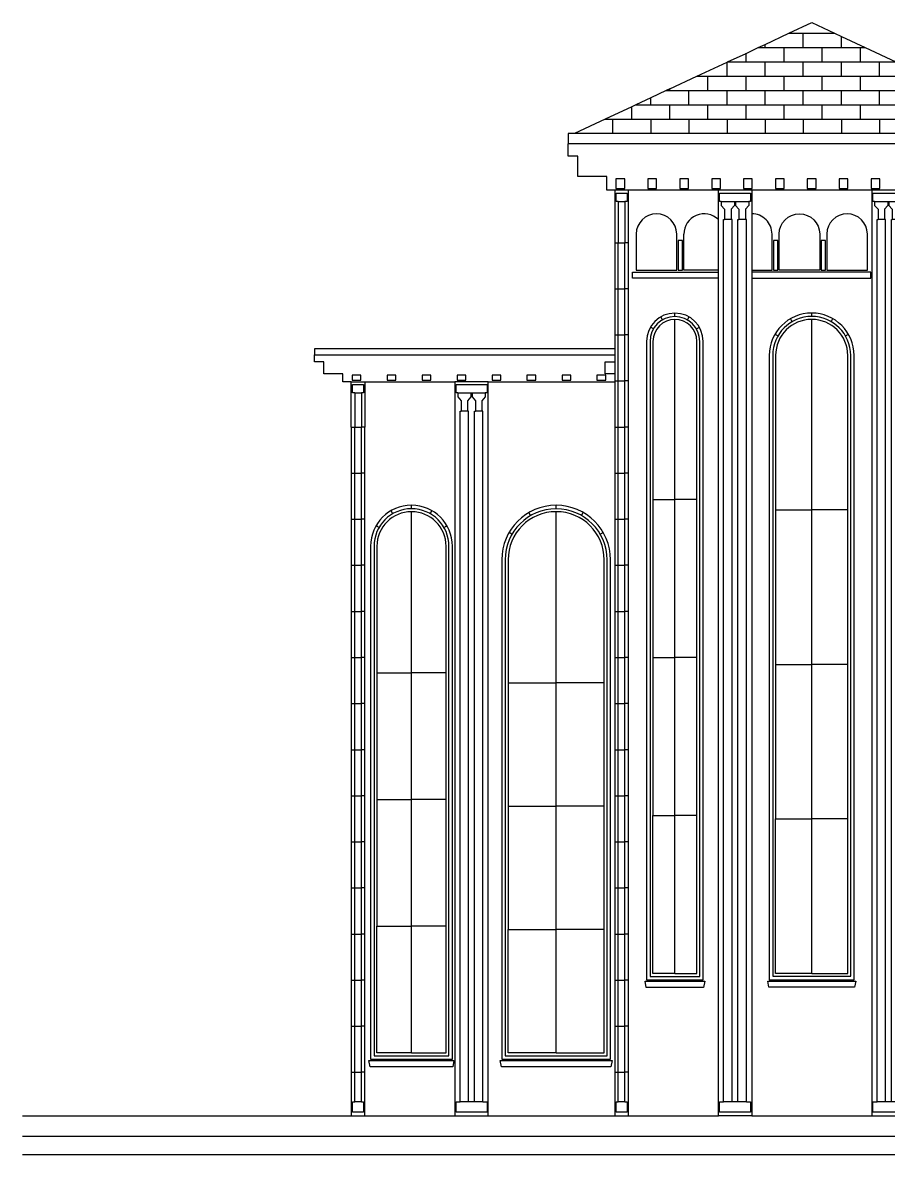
# Model space of a CAD drawing. Header units: inches. Extents: x 410.3 to 435.6, y 114.6 to 128.8.
# Drawn here: x 410.31 to 421.21, y 114.6 to 128.85 of the extents above; entities that cross this region are included whole.
import ezdxf

# ---------------------------------------------------------------- set-up
doc = ezdxf.new("R2010")
doc.units = ezdxf.units.IN
for name, color, linetype, lineweight in [('01_SOURCE_MASSING', 7, 'Continuous', 25), ('02_NEW_GLAZING', 7, 'Continuous', 25), ('03_NEW_FRAMES', 7, 'Continuous', 25), ('04_NEW_CROWNS', 7, 'Continuous', 25), ('05_NEW_COLUMNS', 7, 'Continuous', 25), ('08_NEW_ROOF_DETAIL', 7, 'Continuous', 25)]:
    doc.layers.add(name, color=color, linetype=linetype, lineweight=lineweight)

# ---------------------------------------------------------------- blocks, each defined once
blk = doc.blocks.new('ROMANESQUE_FACADE_MAIN_ROOF')
at = {"layer": '08_NEW_ROOF_DETAIL'}
for points in [[(418.458, 128.011), (418.8, 128.171), (419.178, 128.347), (419.185, 128.351), (419.418, 128.459), (419.57, 128.531), (419.658, 128.572), (419.956, 128.711), (420.244, 128.845), (420.533, 128.711), (420.618, 128.671), (420.918, 128.531), (421.304, 128.351), (421.578, 128.223), (421.689, 128.171), (421.818, 128.11), (422.075, 127.991), (422.46, 127.811), (422.778, 127.662), (422.845, 127.631), (423.018, 127.55), (423.231, 127.451)], [(418.458, 128.011), (418.414, 127.991), (418.218, 127.899), (418.029, 127.811), (417.978, 127.787), (417.644, 127.631), (417.258, 127.451)]]:
    blk.add_lwpolyline(points, dxfattribs=at)
blk = doc.blocks.new('ROMANESQUE_FACADE_PILASTER_LEFT_EDGE')
at = {"layer": '05_NEW_COLUMNS'}
for points in [[(0, 8.67), (0, 9.24), (0.17, 9.24), (0.17, 8.67)], [(0.043, 9.1), (0.015, 9.1), (0.015, 9.205), (0.155, 9.205), (0.155, 9.1), (0.127, 9.1)], [(0.043, 9.1), (0.127, 9.1)], [(0.043, 9.1), (0.043, 8.67)], [(0.127, 9.1), (0.127, 8.67)], [(0, 8.67), (0, 8.09)], [(0, 8.67), (0.043, 8.67)], [(0.043, 8.09), (0.043, 8.67)], [(0.043, 8.67), (0.127, 8.67)], [(0.17, 8.67), (0.127, 8.67)], [(0.127, 8.09), (0.127, 8.67)], [(0.17, 8.09), (0.17, 8.67)], [(0, 8.09), (0, 7.51)], [(0, 8.09), (0.043, 8.09)], [(0.043, 7.51), (0.043, 8.09)], [(0.043, 8.09), (0.127, 8.09)], [(0.17, 8.09), (0.127, 8.09)], [(0.127, 7.51), (0.127, 8.09)], [(0.17, 7.51), (0.17, 8.09)], [(0, 7.51), (0, 6.93)], [(0, 7.51), (0.043, 7.51)], [(0.043, 6.93), (0.043, 7.51)], [(0.043, 7.51), (0.127, 7.51)], [(0.17, 7.51), (0.127, 7.51)], [(0.127, 6.93), (0.127, 7.51)], [(0.17, 6.93), (0.17, 7.51)], [(0, 6.93), (0, 6.35)], [(0, 6.93), (0.043, 6.93)], [(0.043, 6.35), (0.043, 6.93)], [(0.043, 6.93), (0.127, 6.93)], [(0.17, 6.93), (0.127, 6.93)], [(0.127, 6.35), (0.127, 6.93)], [(0.17, 6.35), (0.17, 6.93)], [(0, 6.35), (0, 5.77)], [(0, 6.35), (0.043, 6.35)], [(0.043, 5.77), (0.043, 6.35)], [(0.043, 6.35), (0.127, 6.35)], [(0.17, 6.35), (0.127, 6.35)], [(0.127, 5.77), (0.127, 6.35)], [(0.17, 5.77), (0.17, 6.35)], [(0, 5.77), (0, 5.19)], [(0, 5.77), (0.043, 5.77)], [(0.043, 5.19), (0.043, 5.77)], [(0.043, 5.77), (0.127, 5.77)], [(0.17, 5.77), (0.127, 5.77)], [(0.127, 5.19), (0.127, 5.77)], [(0.17, 5.19), (0.17, 5.77)], [(0, 5.19), (0, 4.61)], [(0, 5.19), (0.043, 5.19)], [(0.043, 4.61), (0.043, 5.19)], [(0.043, 5.19), (0.127, 5.19)], [(0.17, 5.19), (0.127, 5.19)], [(0.127, 4.61), (0.127, 5.19)], [(0.17, 4.61), (0.17, 5.19)], [(0, 4.61), (0, 4.03)], [(0, 4.61), (0.043, 4.61)], [(0.043, 4.03), (0.043, 4.61)], [(0.043, 4.61), (0.127, 4.61)], [(0.17, 4.61), (0.127, 4.61)], [(0.127, 4.03), (0.127, 4.61)], [(0.17, 4.03), (0.17, 4.61)], [(0, 4.03), (0, 3.45)], [(0, 4.03), (0.043, 4.03)], [(0.043, 3.45), (0.043, 4.03)], [(0.043, 4.03), (0.127, 4.03)], [(0.17, 4.03), (0.127, 4.03)], [(0.127, 3.45), (0.127, 4.03)], [(0.17, 3.45), (0.17, 4.03)], [(0, 3.45), (0, 2.87)], [(0, 3.45), (0.043, 3.45)], [(0.043, 2.87), (0.043, 3.45)], [(0.043, 3.45), (0.127, 3.45)], [(0.17, 3.45), (0.127, 3.45)], [(0.127, 2.87), (0.127, 3.45)], [(0.17, 2.87), (0.17, 3.45)], [(0, 2.87), (0, 2.29)], [(0, 2.87), (0.043, 2.87)], [(0.043, 2.29), (0.043, 2.87)], [(0.043, 2.87), (0.127, 2.87)], [(0.17, 2.87), (0.127, 2.87)], [(0.127, 2.29), (0.127, 2.87)], [(0.17, 2.29), (0.17, 2.87)], [(0, 2.29), (0, 1.71)], [(0, 2.29), (0.043, 2.29)], [(0.043, 1.71), (0.043, 2.29)], [(0.043, 2.29), (0.127, 2.29)], [(0.17, 2.29), (0.127, 2.29)], [(0.127, 1.71), (0.127, 2.29)], [(0.17, 1.71), (0.17, 2.29)], [(0, 1.71), (0, 1.13)], [(0, 1.71), (0.043, 1.71)], [(0.043, 1.13), (0.043, 1.71)], [(0.043, 1.71), (0.127, 1.71)], [(0.17, 1.71), (0.127, 1.71)], [(0.127, 1.13), (0.127, 1.71)], [(0.17, 1.13), (0.17, 1.71)], [(0, 1.13), (0, 0.55)], [(0, 1.13), (0.043, 1.13)], [(0.043, 0.55), (0.043, 1.13)], [(0.043, 1.13), (0.127, 1.13)], [(0.17, 1.13), (0.127, 1.13)], [(0.127, 0.55), (0.127, 1.13)], [(0.17, 0.55), (0.17, 1.13)], [(0, 0.55), (0, 0), (0.17, 0), (0.17, 0.55)], [(0, 0.55), (0.043, 0.55)], [(0.043, 0.18), (0.043, 0.55)], [(0.043, 0.55), (0.127, 0.55)], [(0.17, 0.55), (0.127, 0.55)], [(0.127, 0.18), (0.127, 0.55)], [(0.127, 0.18), (0.155, 0.18), (0.155, 0.05), (0.015, 0.05), (0.015, 0.18), (0.043, 0.18)], [(0.127, 0.18), (0.043, 0.18)]]:
    blk.add_lwpolyline(points, dxfattribs=at)
blk = doc.blocks.new('ROMANESQUE_FACADE_PILASTER_LEFT_MIDDLE')
at = {"layer": '05_NEW_COLUMNS'}
blk.add_lwpolyline([(-0.21, 0), (0.21, 0), (0.21, 9.24), (-0.21, 9.24)], close=True, dxfattribs=at)
for points in [[(-0.173, 9.1), (-0.195, 9.1), (-0.195, 9.205), (0.195, 9.205), (0.195, 9.1), (0.173, 9.1)], [(-0.173, 9.1), (-0.007, 9.1)], [(-0.173, 9.1), (-0.173, 9.05), (-0.131, 9), (-0.131, 8.87)], [(-0.007, 9.1), (-0.007, 9.05), (-0.049, 9), (-0.049, 8.87)], [(-0.007, 9.1), (0.007, 9.1)], [(0.007, 9.1), (0.173, 9.1)], [(0.007, 9.1), (0.007, 9.05), (0.049, 9), (0.049, 8.87)], [(0.173, 9.1), (0.173, 9.05), (0.131, 9), (0.131, 8.87)], [(-0.143, 0.18), (-0.143, 8.87), (-0.131, 8.87)], [(-0.049, 8.87), (-0.131, 8.87)], [(-0.037, 0.18), (-0.037, 8.87), (-0.049, 8.87)], [(0.037, 0.18), (0.037, 8.87), (0.049, 8.87)], [(0.131, 8.87), (0.049, 8.87)], [(0.143, 0.18), (0.143, 8.87), (0.131, 8.87)], [(0.143, 0.18), (0.195, 0.18), (0.195, 0.05), (-0.195, 0.05), (-0.195, 0.18), (-0.143, 0.18)], [(-0.037, 0.18), (-0.143, 0.18)], [(0.037, 0.18), (-0.037, 0.18)], [(0.143, 0.18), (0.037, 0.18)]]:
    blk.add_lwpolyline(points, dxfattribs=at)
blk = doc.blocks.new('ROMANESQUE_FACADE_PILASTER_TOWER_LEFT')
at = {"layer": '05_NEW_COLUMNS'}
for points in [[(0, 11.65), (0, 10.99)], [(0.042, 11.51), (0.015, 11.51), (0.015, 11.615), (0.155, 11.615), (0.155, 11.51), (0.127, 11.51)], [(0.17, 10.99), (0.17, 11.65)], [(0.042, 11.51), (0.127, 11.51)], [(0.042, 11.51), (0.042, 10.99)], [(0.127, 11.51), (0.127, 10.99)], [(0, 10.99), (0, 10.41)], [(0, 10.99), (0.042, 10.99)], [(0.042, 10.41), (0.042, 10.99)], [(0.042, 10.99), (0.127, 10.99)], [(0.17, 10.99), (0.127, 10.99)], [(0.127, 10.41), (0.127, 10.99)], [(0.17, 10.41), (0.17, 10.99)], [(0, 10.41), (0, 9.83)], [(0, 10.41), (0.042, 10.41)], [(0.042, 9.83), (0.042, 10.41)], [(0.042, 10.41), (0.127, 10.41)], [(0.17, 10.41), (0.127, 10.41)], [(0.127, 9.83), (0.127, 10.41)], [(0.17, 9.83), (0.17, 10.41)], [(0, 9.83), (0, 9.655), (0, 9.58), (0, 9.489), (0, 9.339), (0, 9.25)], [(0, 9.83), (0.042, 9.83)], [(0.042, 9.25), (0.042, 9.83)], [(0.042, 9.83), (0.127, 9.83)], [(0.17, 9.83), (0.127, 9.83)], [(0.127, 9.25), (0.127, 9.83)], [(0.17, 9.25), (0.17, 9.83)], [(0, 9.25), (0, 9.24), (0, 8.67)], [(0, 9.25), (0.042, 9.25)], [(0.042, 8.67), (0.042, 9.25)], [(0.042, 9.25), (0.127, 9.25)], [(0.17, 9.25), (0.127, 9.25)], [(0.127, 8.67), (0.127, 9.25)], [(0.17, 8.67), (0.17, 9.25)], [(0, 8.67), (0, 8.09)], [(0, 8.67), (0.042, 8.67)], [(0.042, 8.09), (0.042, 8.67)], [(0.042, 8.67), (0.127, 8.67)], [(0.17, 8.67), (0.127, 8.67)], [(0.127, 8.09), (0.127, 8.67)], [(0.17, 8.09), (0.17, 8.67)], [(0, 8.09), (0, 7.51)], [(0, 8.09), (0.042, 8.09)], [(0.042, 7.51), (0.042, 8.09)], [(0.042, 8.09), (0.127, 8.09)], [(0.17, 8.09), (0.127, 8.09)], [(0.127, 7.51), (0.127, 8.09)], [(0.17, 7.51), (0.17, 8.09)], [(0, 7.51), (0, 6.93)], [(0, 7.51), (0.042, 7.51)], [(0.042, 6.93), (0.042, 7.51)], [(0.042, 7.51), (0.127, 7.51)], [(0.17, 7.51), (0.127, 7.51)], [(0.127, 6.93), (0.127, 7.51)], [(0.17, 6.93), (0.17, 7.51)], [(0, 6.93), (0, 6.35)], [(0, 6.93), (0.042, 6.93)], [(0.042, 6.35), (0.042, 6.93)], [(0.042, 6.93), (0.127, 6.93)], [(0.17, 6.93), (0.127, 6.93)], [(0.127, 6.35), (0.127, 6.93)], [(0.17, 6.35), (0.17, 6.93)], [(0, 6.35), (0, 5.77)], [(0, 6.35), (0.042, 6.35)], [(0.042, 5.77), (0.042, 6.35)], [(0.042, 6.35), (0.127, 6.35)], [(0.17, 6.35), (0.127, 6.35)], [(0.127, 5.77), (0.127, 6.35)], [(0.17, 5.77), (0.17, 6.35)], [(0, 5.77), (0, 5.19)], [(0, 5.77), (0.042, 5.77)], [(0.042, 5.19), (0.042, 5.77)], [(0.042, 5.77), (0.127, 5.77)], [(0.17, 5.77), (0.127, 5.77)], [(0.127, 5.19), (0.127, 5.77)], [(0.17, 5.19), (0.17, 5.77)], [(0, 5.19), (0, 4.61)], [(0, 5.19), (0.042, 5.19)], [(0.042, 4.61), (0.042, 5.19)], [(0.042, 5.19), (0.127, 5.19)], [(0.17, 5.19), (0.127, 5.19)], [(0.127, 4.61), (0.127, 5.19)], [(0.17, 4.61), (0.17, 5.19)], [(0, 4.61), (0, 4.03)], [(0, 4.61), (0.042, 4.61)], [(0.042, 4.03), (0.042, 4.61)], [(0.042, 4.61), (0.127, 4.61)], [(0.17, 4.61), (0.127, 4.61)], [(0.127, 4.03), (0.127, 4.61)], [(0.17, 4.03), (0.17, 4.61)], [(0, 4.03), (0, 3.45)], [(0, 4.03), (0.042, 4.03)], [(0.042, 3.45), (0.042, 4.03)], [(0.042, 4.03), (0.127, 4.03)], [(0.17, 4.03), (0.127, 4.03)], [(0.127, 3.45), (0.127, 4.03)], [(0.17, 3.45), (0.17, 4.03)], [(0, 3.45), (0, 2.87)], [(0, 3.45), (0.042, 3.45)], [(0.042, 2.87), (0.042, 3.45)], [(0.042, 3.45), (0.127, 3.45)], [(0.17, 3.45), (0.127, 3.45)], [(0.127, 2.87), (0.127, 3.45)], [(0.17, 2.87), (0.17, 3.45)], [(0, 2.87), (0, 2.29)], [(0, 2.87), (0.042, 2.87)], [(0.042, 2.29), (0.042, 2.87)], [(0.042, 2.87), (0.127, 2.87)], [(0.17, 2.87), (0.127, 2.87)], [(0.127, 2.29), (0.127, 2.87)], [(0.17, 2.29), (0.17, 2.87)], [(0, 2.29), (0, 1.71)], [(0, 2.29), (0.042, 2.29)], [(0.042, 1.71), (0.042, 2.29)], [(0.042, 2.29), (0.127, 2.29)], [(0.17, 2.29), (0.127, 2.29)], [(0.127, 1.71), (0.127, 2.29)], [(0.17, 1.71), (0.17, 2.29)], [(0, 1.71), (0, 1.13)], [(0, 1.71), (0.042, 1.71)], [(0.042, 1.13), (0.042, 1.71)], [(0.042, 1.71), (0.127, 1.71)], [(0.17, 1.71), (0.127, 1.71)], [(0.127, 1.13), (0.127, 1.71)], [(0.17, 1.13), (0.17, 1.71)], [(0, 1.13), (0, 0.55)], [(0, 1.13), (0.042, 1.13)], [(0.042, 0.55), (0.042, 1.13)], [(0.042, 1.13), (0.127, 1.13)], [(0.17, 1.13), (0.127, 1.13)], [(0.127, 0.55), (0.127, 1.13)], [(0.17, 0.55), (0.17, 1.13)], [(0, 0.55), (0, 0), (0.17, 0), (0.17, 0.55)], [(0, 0.55), (0.042, 0.55)], [(0.042, 0.18), (0.042, 0.55)], [(0.042, 0.55), (0.127, 0.55)], [(0.17, 0.55), (0.127, 0.55)], [(0.127, 0.18), (0.127, 0.55)], [(0.127, 0.18), (0.155, 0.18), (0.155, 0.05), (0.015, 0.05), (0.015, 0.18), (0.042, 0.18)], [(0.127, 0.18), (0.042, 0.18)]]:
    blk.add_lwpolyline(points, dxfattribs=at)
blk = doc.blocks.new('ROMANESQUE_FACADE_PILASTER_TOWER_MIDDLE')
at = {"layer": '05_NEW_COLUMNS'}
for points in [[(0.21, 11.65), (0.21, 10.644), (0.21, 10.619), (0.21, 10.544), (0.21, 0), (-0.21, 0), (-0.21, 10.544), (-0.21, 10.619), (-0.21, 10.644), (-0.21, 11.65)], [(-0.173, 11.51), (-0.195, 11.51), (-0.195, 11.615), (0.195, 11.615), (0.195, 11.51), (0.173, 11.51)], [(-0.173, 11.51), (-0.007, 11.51)], [(-0.173, 11.51), (-0.173, 11.46), (-0.131, 11.41), (-0.131, 11.28)], [(-0.007, 11.51), (-0.007, 11.46), (-0.049, 11.41), (-0.049, 11.28)], [(-0.007, 11.51), (0.007, 11.51)], [(0.007, 11.51), (0.173, 11.51)], [(0.007, 11.51), (0.007, 11.46), (0.049, 11.41), (0.049, 11.28)], [(0.173, 11.51), (0.173, 11.46), (0.131, 11.41), (0.131, 11.28)], [(-0.143, 0.18), (-0.143, 11.28), (-0.131, 11.28)], [(-0.049, 11.28), (-0.131, 11.28)], [(-0.037, 0.18), (-0.037, 11.28), (-0.049, 11.28)], [(0.037, 0.18), (0.037, 11.28), (0.049, 11.28)], [(0.131, 11.28), (0.049, 11.28)], [(0.143, 0.18), (0.143, 11.28), (0.131, 11.28)], [(0.143, 0.18), (0.195, 0.18), (0.195, 0.05), (-0.195, 0.05), (-0.195, 0.18), (-0.143, 0.18)], [(-0.037, 0.18), (-0.143, 0.18)], [(0.037, 0.18), (-0.037, 0.18)], [(0.143, 0.18), (0.037, 0.18)]]:
    blk.add_lwpolyline(points, dxfattribs=at)
blk = doc.blocks.new('ROMANESQUE_FACADE_PILASTER_TOWER_RIGHT')
at = {"layer": '05_NEW_COLUMNS'}
blk.add_lwpolyline([(-0.21, 0), (0.21, 0), (0.21, 9.36), (0.21, 9.404), (0.21, 9.44), (0.21, 11.65), (-0.21, 11.65)], close=True, dxfattribs=at)
for points in [[(-0.173, 11.51), (-0.195, 11.51), (-0.195, 11.615), (0.195, 11.615), (0.195, 11.51), (0.172, 11.51)], [(-0.173, 11.51), (-0.008, 11.51)], [(-0.173, 11.51), (-0.173, 11.46), (-0.131, 11.41), (-0.131, 11.28)], [(-0.008, 11.51), (-0.008, 11.46), (-0.049, 11.41), (-0.049, 11.28)], [(-0.008, 11.51), (0.007, 11.51)], [(0.007, 11.51), (0.172, 11.51)], [(0.007, 11.51), (0.007, 11.46), (0.049, 11.41), (0.049, 11.28)], [(0.172, 11.51), (0.172, 11.46), (0.131, 11.41), (0.131, 11.28)], [(-0.143, 0.18), (-0.143, 11.28), (-0.131, 11.28)], [(-0.049, 11.28), (-0.131, 11.28)], [(-0.037, 0.18), (-0.037, 11.28), (-0.049, 11.28)], [(0.037, 0.18), (0.037, 11.28), (0.049, 11.28)], [(0.131, 11.28), (0.049, 11.28)], [(0.143, 0.18), (0.143, 11.28), (0.131, 11.28)], [(0.143, 0.18), (0.195, 0.18), (0.195, 0.05), (-0.195, 0.05), (-0.195, 0.18), (-0.143, 0.18)], [(-0.037, 0.18), (-0.143, 0.18)], [(0.037, 0.18), (-0.037, 0.18)], [(0.143, 0.18), (0.037, 0.18)]]:
    blk.add_lwpolyline(points, dxfattribs=at)
blk = doc.blocks.new('ROMANESQUE_FACADE_WINDOW_LEFT_NARROW')
at = {"layer": '02_NEW_GLAZING'}
blk.add_lwpolyline([(0.435, 4.826), (0.435, 6.42, 1), (-0.435, 6.42), (-0.435, 4.826)], format="xyb", dxfattribs=at)
for points in [[(0, 4.826), (0, 6.855)], [(-0.435, 4.826), (-0.435, 3.232)], [(-0.435, 4.826), (0, 4.826)], [(0.435, 4.826), (0, 4.826)], [(0, 3.232), (0, 4.826)], [(0.435, 3.232), (0.435, 4.826)], [(-0.435, 3.232), (-0.435, 1.639)], [(-0.435, 3.232), (0, 3.232)], [(0.435, 3.232), (0, 3.232)], [(0, 1.639), (0, 3.232)], [(0.435, 1.639), (0.435, 3.232)], [(0, 0.045), (-0.435, 0.045), (-0.435, 1.639)], [(-0.435, 1.639), (0, 1.639)], [(0, 0.045), (0.435, 0.045), (0.435, 1.639)], [(0, 0.045), (0, 1.639)], [(0.435, 1.639), (0, 1.639)]]:
    blk.add_lwpolyline(points, dxfattribs=at)
at = {"layer": '03_NEW_FRAMES'}
for points in [[(-0.515, -0.035), (0.515, -0.035), (0.515, 6.42, 1), (-0.515, 6.42)], [(-0.472, 0.008), (0.472, 0.008), (0.472, 6.42, 1), (-0.472, 6.42)]]:
    blk.add_lwpolyline(points, format="xyb", close=True, dxfattribs=at)
for points in [[(-0.236, 6.829), (-0.258, 6.866)], [(0, 6.892), (0, 6.935)], [(0.236, 6.829), (0.258, 6.866)], [(-0.409, 6.656), (-0.446, 6.677)], [(0.409, 6.656), (0.446, 6.677)]]:
    blk.add_lwpolyline(points, dxfattribs=at)
blk.add_lwpolyline([(-0.535, -0.052), (0.535, -0.052), (0.52, -0.13), (-0.52, -0.13)], close=True, dxfattribs=at)
blk = doc.blocks.new('ROMANESQUE_FACADE_WINDOW_LEFT_WIDE')
at = {"layer": '02_NEW_GLAZING'}
blk.add_lwpolyline([(0.605, 4.699), (0.605, 6.25, 1), (-0.605, 6.25), (-0.605, 4.699)], format="xyb", dxfattribs=at)
for points in [[(0, 4.699), (0, 6.855)], [(-0.605, 4.699), (-0.605, 3.147)], [(-0.605, 4.699), (0, 4.699)], [(0.605, 4.699), (0, 4.699)], [(0, 3.147), (0, 4.699)], [(0.605, 3.147), (0.605, 4.699)], [(-0.605, 3.147), (-0.605, 1.596)], [(-0.605, 3.147), (0, 3.147)], [(0.605, 3.147), (0, 3.147)], [(0, 1.596), (0, 3.147)], [(0.605, 1.596), (0.605, 3.147)], [(0, 0.045), (-0.605, 0.045), (-0.605, 1.596)], [(-0.605, 1.596), (0, 1.596)], [(0, 0.045), (0.605, 0.045), (0.605, 1.596)], [(0, 0.045), (0, 1.596)], [(0.605, 1.596), (0, 1.596)]]:
    blk.add_lwpolyline(points, dxfattribs=at)
at = {"layer": '03_NEW_FRAMES'}
for points in [[(-0.685, -0.035), (0.685, -0.035), (0.685, 6.25, 1), (-0.685, 6.25)], [(-0.642, 0.008), (0.642, 0.008), (0.642, 6.25, 1), (-0.642, 6.25)]]:
    blk.add_lwpolyline(points, format="xyb", close=True, dxfattribs=at)
for points in [[(-0.321, 6.806), (-0.343, 6.843)], [(0, 6.892), (0, 6.935)], [(0.321, 6.806), (0.342, 6.843)], [(-0.556, 6.571), (-0.593, 6.593)], [(0.556, 6.571), (0.593, 6.593)]]:
    blk.add_lwpolyline(points, dxfattribs=at)
blk.add_lwpolyline([(-0.705, -0.052), (0.705, -0.052), (0.69, -0.13), (-0.69, -0.13)], close=True, dxfattribs=at)
blk = doc.blocks.new('ROMANESQUE_FACADE_WINDOW_TOWER_NARROW')
at = {"layer": '02_NEW_GLAZING'}
blk.add_lwpolyline([(0.276, 6.01), (0.276, 7.999, 1), (-0.276, 7.999), (-0.276, 6.01)], format="xyb", dxfattribs=at)
for points in [[(0, 6.01), (0, 8.275)], [(-0.276, 6.01), (-0.276, 4.022)], [(-0.276, 6.01), (0, 6.01)], [(0.276, 6.01), (0, 6.01)], [(0, 4.022), (0, 6.01)], [(0.276, 4.022), (0.276, 6.01)], [(-0.276, 4.022), (-0.276, 2.033)], [(-0.276, 4.022), (0, 4.022)], [(0.276, 4.022), (0, 4.022)], [(0, 2.033), (0, 4.022)], [(0.276, 2.033), (0.276, 4.022)], [(0, 0.045), (-0.276, 0.045), (-0.276, 2.033)], [(-0.276, 2.033), (0, 2.033)], [(0, 0.045), (0.276, 0.045), (0.276, 2.033)], [(0, 0.045), (0, 2.033)], [(0.276, 2.033), (0, 2.033)]]:
    blk.add_lwpolyline(points, dxfattribs=at)
at = {"layer": '03_NEW_FRAMES'}
for points in [[(-0.356, -0.035), (0.356, -0.035), (0.356, 7.999, 1), (-0.356, 7.999)], [(-0.313, 0.008), (0.313, 0.008), (0.313, 7.999, 1), (-0.313, 7.999)]]:
    blk.add_lwpolyline(points, format="xyb", close=True, dxfattribs=at)
for points in [[(-0.157, 8.27), (-0.178, 8.307)], [(0, 8.312), (0, 8.355)], [(0.157, 8.27), (0.178, 8.307)], [(-0.271, 8.155), (-0.308, 8.177)], [(0.271, 8.155), (0.308, 8.177)]]:
    blk.add_lwpolyline(points, dxfattribs=at)
blk.add_lwpolyline([(-0.376, -0.052), (0.376, -0.052), (0.361, -0.13), (-0.361, -0.13)], close=True, dxfattribs=at)
blk = doc.blocks.new('ROMANESQUE_FACADE_WINDOW_TOWER_WIDE')
at = {"layer": '02_NEW_GLAZING'}
blk.add_lwpolyline([(0.454, 5.877), (0.454, 7.821, 1), (-0.454, 7.821), (-0.454, 5.877)], format="xyb", dxfattribs=at)
for points in [[(0, 5.877), (0, 8.275)], [(-0.454, 5.877), (-0.454, 3.933)], [(-0.454, 5.877), (0, 5.877)], [(0.454, 5.877), (0, 5.877)], [(0, 3.933), (0, 5.877)], [(0.454, 3.933), (0.454, 5.877)], [(-0.454, 3.933), (-0.454, 1.989)], [(-0.454, 3.933), (0, 3.933)], [(0.454, 3.933), (0, 3.933)], [(0, 1.989), (0, 3.933)], [(0.454, 1.989), (0.454, 3.933)], [(0, 0.045), (-0.454, 0.045), (-0.454, 1.989)], [(-0.454, 1.989), (0, 1.989)], [(0, 0.045), (0.454, 0.045), (0.454, 1.989)], [(0, 0.045), (0, 1.989)], [(0.454, 1.989), (0, 1.989)]]:
    blk.add_lwpolyline(points, dxfattribs=at)
at = {"layer": '03_NEW_FRAMES'}
for points in [[(-0.534, -0.035), (0.534, -0.035), (0.534, 7.821, 1), (-0.534, 7.821)], [(-0.491, 0.008), (0.491, 0.008), (0.491, 7.821, 1), (-0.491, 7.821)]]:
    blk.add_lwpolyline(points, format="xyb", close=True, dxfattribs=at)
for points in [[(-0.245, 8.246), (-0.267, 8.284)], [(0, 8.312), (0, 8.355)], [(0.245, 8.246), (0.267, 8.284)], [(-0.425, 8.067), (-0.462, 8.088)], [(0.425, 8.067), (0.462, 8.088)]]:
    blk.add_lwpolyline(points, dxfattribs=at)
blk.add_lwpolyline([(-0.554, -0.052), (0.554, -0.052), (0.539, -0.13), (-0.539, -0.13)], close=True, dxfattribs=at)
blk = doc.blocks.new('ROMANESQUE_FACADE_ARCADE_TOWER_FRONT')
at = {"layer": '04_NEW_CROWNS'}
for points in [[(-1.455, 0), (-0.945, 0), (-0.945, 0.455, 1), (-1.455, 0.455)], [(0.945, 0), (1.455, 0), (1.455, 0.455, 1), (0.945, 0.455)]]:
    blk.add_lwpolyline(points, format="xyb", close=True, dxfattribs=at)
for points in [[(-0.421, 0.636, 0.666346), (-0.855, 0.455)], [(-0.001, 0), (0.255, 0), (0.255, 0.455, 0.414908), (-0.001, 0.71)], [(0.855, 0.455), (0.855, 0), (0.345, 0), (0.345, 0.455, -1), (0.855, 0.455)]]:
    blk.add_lwpolyline(points, format="xyb", dxfattribs=at)
for points in [[(-0.421, 0), (-0.855, 0), (-0.855, 0.455)], [(-0.421, -0.1), (-1.5, -0.1), (-1.5, -0.025), (-0.421, -0.025)], [(-0.001, -0.1), (1.5, -0.1), (1.5, -0.025), (-0.001, -0.025)]]:
    blk.add_lwpolyline(points, dxfattribs=at)
at = {"layer": '05_NEW_COLUMNS'}
for points in [[(-0.928, 0), (-0.872, 0), (-0.872, 0.375), (-0.928, 0.375)], [(0.272, 0), (0.328, 0), (0.328, 0.375), (0.272, 0.375)], [(0.872, 0), (0.928, 0), (0.928, 0.375), (0.872, 0.375)]]:
    blk.add_lwpolyline(points, close=True, dxfattribs=at)
blk = doc.blocks.new('ROMANESQUE_FACADE_CORNICE_TOWER')
at = {"layer": '04_NEW_CROWNS'}
for points in [[(3.064, 0.586), (3.064, 0.715), (2.986, 0.715), (2.774, 0.715), (2.294, 0.715), (1.814, 0.715), (1.334, 0.715), (0.854, 0.715), (0.374, 0.715), (-0.106, 0.715), (-0.586, 0.715), (-1.066, 0.715), (-1.546, 0.715), (-2.026, 0.715), (-2.506, 0.715), (-2.986, 0.715), (-3.064, 0.715), (-3.064, 0.586)], [(0.755, 0), (-0.755, 0), (-1.175, 0), (-2.309, 0), (-2.479, 0), (-2.579, 0), (-2.579, 0.172), (-2.944, 0.172), (-2.944, 0.429), (-3.064, 0.429), (-3.064, 0.586)], [(3.064, 0.586), (-3.064, 0.586)], [(1.175, 0), (2.479, 0), (2.579, 0), (2.579, 0.172), (2.944, 0.172), (2.944, 0.429), (3.064, 0.429), (3.064, 0.586)]]:
    blk.add_lwpolyline(points, dxfattribs=at)
for points in [[(-2.464, 0.02), (-2.354, 0.02), (-2.354, 0.143), (-2.464, 0.143)], [(-2.062, 0.02), (-1.952, 0.02), (-1.952, 0.143), (-2.062, 0.143)], [(-1.661, 0.02), (-1.551, 0.02), (-1.551, 0.143), (-1.661, 0.143)], [(-1.259, 0.02), (-1.149, 0.02), (-1.149, 0.143), (-1.259, 0.143)], [(-0.858, 0.02), (-0.748, 0.02), (-0.748, 0.143), (-0.858, 0.143)], [(-0.456, 0.02), (-0.346, 0.02), (-0.346, 0.143), (-0.456, 0.143)], [(-0.055, 0.02), (0.055, 0.02), (0.055, 0.143), (-0.055, 0.143)], [(0.346, 0.02), (0.456, 0.02), (0.456, 0.143), (0.346, 0.143)], [(0.748, 0.02), (0.858, 0.02), (0.858, 0.143), (0.748, 0.143)], [(1.149, 0.02), (1.259, 0.02), (1.259, 0.143), (1.149, 0.143)], [(1.551, 0.02), (1.661, 0.02), (1.661, 0.143), (1.551, 0.143)], [(1.952, 0.02), (2.062, 0.02), (2.062, 0.143), (1.952, 0.143)], [(2.354, 0.02), (2.464, 0.02), (2.464, 0.143), (2.354, 0.143)]]:
    blk.add_lwpolyline(points, close=True, dxfattribs=at)
blk = doc.blocks.new('ROMANESQUE_FACADE_CORNICE_LEFT')
at = {"layer": '04_NEW_CROWNS'}
for points in [[(1.891, 0.415), (-1.891, 0.415), (-1.891, 0.34)], [(-1.427, 0), (-1.532, 0), (-1.532, 0.1), (-1.771, 0.1), (-1.771, 0.249), (-1.891, 0.249), (-1.891, 0.34)], [(-1.891, 0.34), (1.891, 0.34)], [(1.891, 0.1), (1.771, 0.1), (1.771, 0.249), (1.891, 0.249)], [(-1.257, 0), (-0.123, 0)], [(0.297, 0), (1.891, 0)]]:
    blk.add_lwpolyline(points, dxfattribs=at)
for points in [[(-1.417, 0.02), (-1.307, 0.02), (-1.307, 0.083), (-1.417, 0.083)], [(-0.976, 0.02), (-0.866, 0.02), (-0.866, 0.083), (-0.976, 0.083)], [(-0.536, 0.02), (-0.426, 0.02), (-0.426, 0.083), (-0.536, 0.083)], [(-0.096, 0.02), (0.014, 0.02), (0.014, 0.083), (-0.096, 0.083)], [(0.345, 0.02), (0.455, 0.02), (0.455, 0.083), (0.345, 0.083)], [(0.785, 0.02), (0.895, 0.02), (0.895, 0.083), (0.785, 0.083)], [(1.226, 0.02), (1.336, 0.02), (1.336, 0.083), (1.226, 0.083)], [(1.666, 0.02), (1.776, 0.02), (1.776, 0.083), (1.666, 0.083)]]:
    blk.add_lwpolyline(points, close=True, dxfattribs=at)
blk = doc.blocks.new('ROMANESQUE_FACADE_MAIN_ROOF_SLATES')
at = {"layer": '08_NEW_ROOF_DETAIL'}
for points in [[(-0.289, 1.26), (-0.106, 1.26)], [(-0.106, 1.08), (-0.106, 1.26)], [(-0.106, 1.26), (0.289, 1.26)], [(0.374, 1.08), (0.374, 1.22)], [(-0.826, 0.9), (-0.826, 1.009)], [(-0.674, 1.08), (-0.586, 1.08)], [(-0.586, 1.08), (-0.586, 1.121)], [(-0.586, 1.08), (-0.346, 1.08)], [(-0.346, 0.9), (-0.346, 1.08)], [(-0.346, 1.08), (-0.106, 1.08)], [(-0.106, 1.08), (0.134, 1.08)], [(0.134, 0.9), (0.134, 1.08)], [(0.134, 1.08), (0.374, 1.08)], [(0.374, 1.08), (0.614, 1.08)], [(0.614, 0.9), (0.614, 1.08)], [(0.614, 1.08), (0.674, 1.08)], [(-1.066, 0.72), (-1.066, 0.897)], [(-1.059, 0.9), (-0.826, 0.9)], [(-0.826, 0.9), (-0.586, 0.9)], [(-0.586, 0.72), (-0.586, 0.9)], [(-0.586, 0.9), (-0.346, 0.9)], [(-0.346, 0.9), (-0.106, 0.9)], [(-0.106, 0.72), (-0.106, 0.9)], [(-0.106, 0.9), (0.134, 0.9)], [(0.134, 0.9), (0.374, 0.9)], [(0.374, 0.72), (0.374, 0.9)], [(0.374, 0.9), (0.614, 0.9)], [(0.614, 0.9), (0.854, 0.9)], [(0.854, 0.72), (0.854, 0.9)], [(0.854, 0.9), (1.059, 0.9)], [(-1.445, 0.72), (-1.306, 0.72)], [(-1.306, 0.54), (-1.306, 0.72)], [(-1.306, 0.72), (-1.066, 0.72)], [(-1.066, 0.72), (-0.826, 0.72)], [(-0.826, 0.54), (-0.826, 0.72)], [(-0.826, 0.72), (-0.586, 0.72)], [(-0.586, 0.72), (-0.346, 0.72)], [(-0.346, 0.54), (-0.346, 0.72)], [(-0.346, 0.72), (-0.106, 0.72)], [(-0.106, 0.72), (0.134, 0.72)], [(0.134, 0.54), (0.134, 0.72)], [(0.134, 0.72), (0.374, 0.72)], [(0.374, 0.72), (0.614, 0.72)], [(0.614, 0.54), (0.614, 0.72)], [(0.614, 0.72), (0.854, 0.72)], [(0.854, 0.72), (1.094, 0.72)], [(1.094, 0.54), (1.094, 0.72)], [(1.094, 0.72), (1.334, 0.72)], [(1.334, 0.72), (1.334, 0.772)], [(1.334, 0.72), (1.445, 0.72)], [(1.574, 0.54), (1.574, 0.66)], [(-2.026, 0.36), (-2.026, 0.448)], [(-1.83, 0.54), (-1.786, 0.54)], [(-1.786, 0.54), (-1.786, 0.56)], [(-1.786, 0.54), (-1.546, 0.54)], [(-1.546, 0.36), (-1.546, 0.54)], [(-1.546, 0.54), (-1.306, 0.54)], [(-1.306, 0.54), (-1.066, 0.54)], [(-1.066, 0.36), (-1.066, 0.54)], [(-1.066, 0.54), (-0.826, 0.54)], [(-0.826, 0.54), (-0.586, 0.54)], [(-0.586, 0.36), (-0.586, 0.54)], [(-0.586, 0.54), (-0.346, 0.54)], [(-0.346, 0.54), (-0.106, 0.54)], [(-0.106, 0.36), (-0.106, 0.54)], [(-0.106, 0.54), (0.134, 0.54)], [(0.134, 0.54), (0.374, 0.54)], [(0.374, 0.36), (0.374, 0.54)], [(0.374, 0.54), (0.614, 0.54)], [(0.614, 0.54), (0.854, 0.54)], [(0.854, 0.36), (0.854, 0.54)], [(0.854, 0.54), (1.094, 0.54)], [(1.094, 0.54), (1.334, 0.54)], [(1.334, 0.36), (1.334, 0.54)], [(1.334, 0.54), (1.574, 0.54)], [(1.574, 0.54), (1.814, 0.54)], [(1.814, 0.36), (1.814, 0.54)], [(1.814, 0.54), (1.83, 0.54)], [(-2.266, 0.18), (-2.266, 0.336)], [(-2.216, 0.36), (-2.026, 0.36)], [(-2.026, 0.36), (-1.786, 0.36)], [(-1.786, 0.18), (-1.786, 0.36)], [(-1.786, 0.36), (-1.546, 0.36)], [(-1.546, 0.36), (-1.306, 0.36)], [(-1.306, 0.18), (-1.306, 0.36)], [(-1.306, 0.36), (-1.066, 0.36)], [(-1.066, 0.36), (-0.826, 0.36)], [(-0.826, 0.18), (-0.826, 0.36)], [(-0.826, 0.36), (-0.586, 0.36)], [(-0.586, 0.36), (-0.346, 0.36)], [(-0.346, 0.18), (-0.346, 0.36)], [(-0.346, 0.36), (-0.106, 0.36)], [(-0.106, 0.36), (0.134, 0.36)], [(0.134, 0.18), (0.134, 0.36)], [(0.134, 0.36), (0.374, 0.36)], [(0.374, 0.36), (0.614, 0.36)], [(0.614, 0.18), (0.614, 0.36)], [(0.614, 0.36), (0.854, 0.36)], [(0.854, 0.36), (1.094, 0.36)], [(1.094, 0.18), (1.094, 0.36)], [(1.094, 0.36), (1.334, 0.36)], [(1.334, 0.36), (1.574, 0.36)], [(1.574, 0.18), (1.574, 0.36)], [(1.574, 0.36), (1.814, 0.36)], [(1.814, 0.36), (2.054, 0.36)], [(2.054, 0.18), (2.054, 0.36)], [(2.054, 0.36), (2.216, 0.36)], [(-2.601, 0.18), (-2.506, 0.18)], [(-2.506, 0.18), (-2.266, 0.18)], [(-2.506, 0.18), (-2.506, 0)], [(-2.266, 0.18), (-2.026, 0.18)], [(-2.026, 0.18), (-1.786, 0.18)], [(-2.026, 0.18), (-2.026, 0)], [(-1.786, 0.18), (-1.546, 0.18)], [(-1.546, 0.18), (-1.306, 0.18)], [(-1.546, 0.18), (-1.546, 0)], [(-1.306, 0.18), (-1.066, 0.18)], [(-1.066, 0.18), (-0.826, 0.18)], [(-1.066, 0.18), (-1.066, 0)], [(-0.826, 0.18), (-0.586, 0.18)], [(-0.586, 0.18), (-0.346, 0.18)], [(-0.586, 0.18), (-0.586, 0)], [(-0.346, 0.18), (-0.106, 0.18)], [(-0.106, 0.18), (0.134, 0.18)], [(-0.106, 0.18), (-0.106, 0)], [(0.134, 0.18), (0.374, 0.18)], [(0.374, 0.18), (0.614, 0.18)], [(0.374, 0.18), (0.374, 0)], [(0.614, 0.18), (0.854, 0.18)], [(0.854, 0.18), (1.094, 0.18)], [(0.854, 0.18), (0.854, 0)], [(1.094, 0.18), (1.334, 0.18)], [(1.334, 0.18), (1.574, 0.18)], [(1.334, 0.18), (1.334, 0)], [(1.574, 0.18), (1.814, 0.18)], [(1.814, 0.18), (2.054, 0.18)], [(1.814, 0.18), (1.814, 0)], [(2.054, 0.18), (2.294, 0.18)], [(2.294, 0.18), (2.534, 0.18)], [(2.294, 0.18), (2.294, 0)], [(2.534, 0.18), (2.534, 0.211)], [(2.534, 0.18), (2.601, 0.18)], [(2.774, 0), (2.774, 0.099)]]:
    blk.add_lwpolyline(points, dxfattribs=at)

msp = doc.modelspace()

# ---------------------------------------------------------------- linework, layer by layer
at = {"layer": '01_SOURCE_MASSING'}
for points in [[(410.31, 115.086), (414.448, 115.086)], [(414.618, 115.086), (415.752, 115.086)], [(416.172, 115.086), (417.766, 115.086)], [(417.936, 115.086), (419.069, 115.086)], [(419.489, 115.086), (421, 115.086)], [(410.31, 114.833), (435.574, 114.833)], [(410.31, 114.603), (435.574, 114.603)]]:
    msp.add_lwpolyline(points, dxfattribs=at)

# ---------------------------------------------------------------- block references
for name, p in [('ROMANESQUE_FACADE_MAIN_ROOF', (0, 0)), ('ROMANESQUE_FACADE_MAIN_ROOF_SLATES', (420.244, 127.451)), ('ROMANESQUE_FACADE_CORNICE_TOWER', (420.244, 126.736)), ('ROMANESQUE_FACADE_PILASTER_TOWER_LEFT', (417.766, 115.086)), ('ROMANESQUE_FACADE_PILASTER_TOWER_MIDDLE', (419.279, 115.086)), ('ROMANESQUE_FACADE_PILASTER_TOWER_RIGHT', (421.21, 115.086)), ('ROMANESQUE_FACADE_ARCADE_TOWER_FRONT', (419.49, 125.73)), ('ROMANESQUE_FACADE_WINDOW_TOWER_WIDE', (420.244, 116.836)), ('ROMANESQUE_FACADE_WINDOW_TOWER_NARROW', (418.522, 116.835)), ('ROMANESQUE_FACADE_CORNICE_LEFT', (415.875, 124.326)), ('ROMANESQUE_FACADE_PILASTER_LEFT_EDGE', (414.448, 115.086)), ('ROMANESQUE_FACADE_PILASTER_LEFT_MIDDLE', (415.962, 115.086)), ('ROMANESQUE_FACADE_WINDOW_LEFT_NARROW', (415.206, 115.836)), ('ROMANESQUE_FACADE_WINDOW_LEFT_WIDE', (417.027, 115.836))]:
    msp.add_blockref(name, p)

doc.saveas('drawing.dxf')
